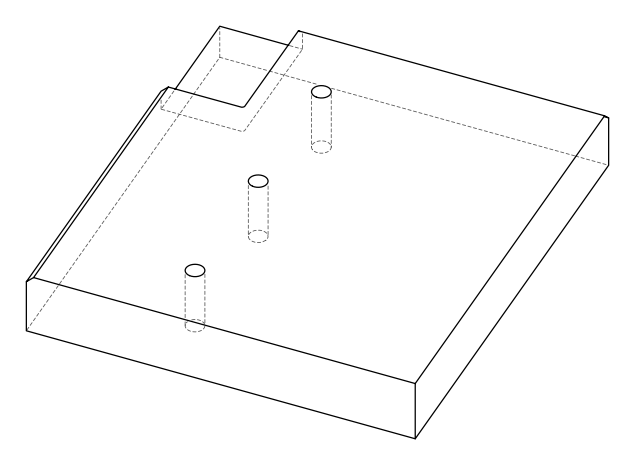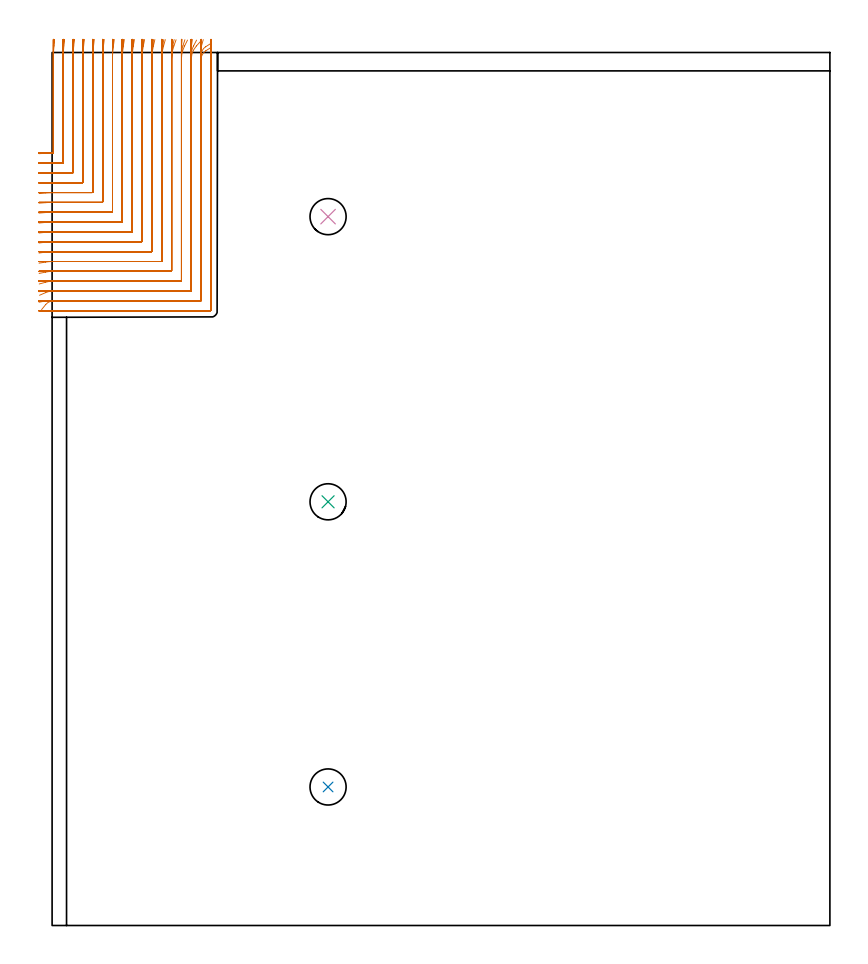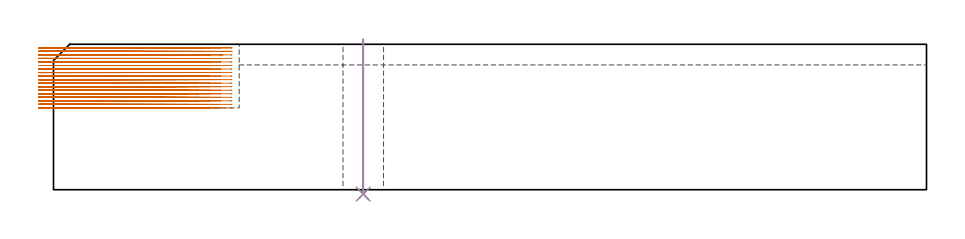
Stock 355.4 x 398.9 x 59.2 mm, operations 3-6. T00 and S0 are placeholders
(PLAN: 6 operations, 2 tool changes, 102.5 min)
(1 AREA_MILL | FG_CHAMFER_SURFACE | UGT0205_001 | 6.84 min | 6141 mm3)
(2 AREA_MILL_1 | FG_CHAMFER_SURFACE_1 | UGT0205_001 | 6.95 min | 10060 mm3)
(3 MILL_CORNER_NOTCH_RECTANGULAR | CORNER_NOTCH_RECTANGULAR | NXT0201_008 | Follow Part, ap 1.5, ae 75% | 87.97 min | 236589 mm3)
(4 INDEXABLE_INSERT_DRILL_THROUGH_HOLE_FROM_SOLID | STEP1HOLE | NXT0302_004 | 0.25 min | 12633 mm3)
(5 INDEXABLE_INSERT_DRILL_THROUGH_HOLE_FROM_SOLID_1 | STEP1HOLE_1 | NXT0302_004 | 0.25 min | 12634 mm3)
(6 INDEXABLE_INSERT_DRILL_THROUGH_HOLE_FROM_SOLID_2 | STEP1HOLE_2 | NXT0302_004 | 0.25 min | 12639 mm3)
(TOOL UGT0205_001 | Chamfer Mill 20 x 3 x 45 deg. | D20 FL50 Z2)
(TOOL NXT0201_008 | ENDMILL 6mm [2P460-0600-NA 1630] | D6 FL26 Z6)
(TOOL NXT0302_004 | Index. Insert Drill 16.5mm [880-D1650L20-05] | D16.5 PA176 FL83 Z2)
(OP 3 MILL_CORNER_NOTCH_RECTANGULAR)
G17 G21 G94 G90
T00 M6
G54
G17 G0 G90 X-5.996 Y352.662 S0 M3
G43 Z69.2 H1
Z57.761
G94 G1 X-3. Y352.811 F250.
G2 X0.306 Y352.9 R72. F500.
G3 X0.6 Y353.194 R0.3
G1 Y395.846
G2 X0.855 Y401.9 R72.
G1 X1.107 Y404.889 F250.
G0 Z69.2
X-5.996 Y348.146
Z57.761
G1 X-3. Y348.305
G2 X0.574 Y348.4 R67.5 F500.
G1 X4.805
G3 X5.1 Y348.695 R0.3
G1 Y395.846
G2 X5.372 Y401.9 R67.5
G1 X5.641 Y404.888 F250.
G0 Z69.2
X-5.995 Y343.628
Z57.761
G1 X-3. Y343.799
G2 X0.574 Y343.9 R63. F500.
G1 X9.305
G3 X9.6 Y344.195 R0.3
G1 Y395.846
G2 X9.892 Y401.9 R63.
G1 X10.18 Y404.886 F250.
G0 Z69.2
X-5.994 Y339.107
Z57.761
G1 X-3. Y339.291
G2 X0.574 Y339.4 R58.5 F500.
G1 X13.805
G3 X14.1 Y339.695 R0.3
G1 Y395.846
G2 X14.414 Y401.9 R58.5
G1 X14.725 Y404.884 F250.
G0 Z69.2
X-5.993 Y334.583
Z57.761
G1 X-3. Y334.782
G2 X0.574 Y334.9 R54. F500.
G1 X18.304
G3 X18.6 Y335.196 R0.3
G1 Y395.846
G2 X18.94 Y401.9 R54.
G1 X19.277 Y404.881 F250.
G0 Z69.2
X-5.992 Y330.054
Z57.761
G1 X-3. Y330.271
G2 X0.574 Y330.4 R49.5 F500.
G1 X22.804
G3 X23.1 Y330.696 R0.3
G1 Y395.846
G2 X23.472 Y401.9 R49.5
G1 X23.839 Y404.877 F250.
G0 Z69.2
X-5.991 Y325.52
Z57.761
G1 X-3. Y325.758
G2 X0.574 Y325.9 R45. F500.
G1 X27.304
G3 X27.6 Y326.196 R0.3
G1 Y395.846
G2 X28.009 Y401.9 R45.
G1 X28.413 Y404.873 F250.
G0 Z69.2
X-5.988 Y320.977
Z57.761
G1 X-3. Y321.242
G2 X0.574 Y321.4 R40.5 F500.
G1 X31.804
G3 X32.1 Y321.696 R0.3
G1 Y395.846
G2 X32.555 Y401.9 R40.5
G1 X33.004 Y404.866 F250.
G0 Z69.2
X-5.985 Y316.424
Z57.761
G1 X-3. Y316.722
G2 X0.574 Y316.9 R36. F500.
G1 X36.304
G3 X36.6 Y317.196 R0.3
G1 Y395.846
G2 X37.113 Y401.9 R36.
G1 X37.617 Y404.857 F250.
G0 Z69.2
X-5.981 Y311.856
Z57.761
G1 X-3. Y312.197
G2 X0.574 Y312.4 R31.5 F500.
G1 X40.804
G3 X41.1 Y312.696 R0.3
G1 Y395.846
G2 X41.687 Y401.9 R31.5
G1 X42.264 Y404.844 F250.
G0 Z69.2
X-5.974 Y307.265
Z57.761
G1 X-3. Y307.662
G2 X0.574 Y307.9 R27. F500.
G1 X45.303
G3 X45.6 Y308.197 R0.3
G1 Y395.846
G2 X46.288 Y401.9 R27.
G1 X46.96 Y404.824 F250.
G0 Z69.2
X-5.962 Y302.638
Z57.761
G1 X-3. Y303.114
G2 X0.574 Y303.4 R22.5 F500.
G1 X49.803
G3 X50.1 Y303.697 R0.3
G1 Y395.846
G2 X50.93 Y401.9 R22.5
G1 X51.737 Y404.789 F250.
G0 Z69.2
X-5.94 Y297.946
Z57.761
G1 X-3. Y298.542
G2 X0.574 Y298.9 R18. F500.
G1 X54.303
G3 X54.6 Y299.197 R0.3
G1 Y395.846
G2 X55.649 Y401.9 R18.
G1 X56.658 Y404.725 F250.
G0 Z69.2
X-5.893 Y293.124
Z57.761
G1 X-3. Y293.918
G2 X0.574 Y294.4 R13.5 F500.
G1 X58.803
G3 X59.1 Y294.697 R0.3
G1 Y395.846
G2 X60.534 Y401.9 R13.5
G1 X61.879 Y404.581 F250.
G0 Z69.2
X-5.753 Y287.969
Z57.761
G1 X-3. Y289.16
G2 X0.574 Y289.9 R9. F500.
G1 X63.303
G3 X63.6 Y290.197 R0.3
G1 Y395.846
G2 X65.941 Y401.9 R9.
G1 X67.959 Y404.12 F250.
G0 Z69.2
X-4.811 Y281.405
Z57.761
G1 X-2.921 Y283.735
G2 X0.574 Y285.4 R4.5 F500.
G1 X67.803
G3 X68.1 Y285.697 R0.3
G1 Y395.846
G2 X70.165 Y399.63 R4.5
G1 X72.688 Y401.253 F250.
G0 Z69.2
X-2.426 Y280.9
Z57.761
G1 X0.574
X72.3 F500.
G3 X72.6 Y281.2 R0.3
G1 Y395.846
Y398.846 F250.
G0 Z69.2
X-6. Y352.863
Z56.322
G1 X-3. Y352.896
G2 X-2.212 Y352.9 R72. F500.
G1 X0.305
G3 X0.6 Y353.195 R0.3
G1 Y397.733
G2 X0.721 Y401.9 R72.
G1 X0.894 Y404.895 F250.
G0 Z69.2
X-6. Y348.36
Z56.322
G1 X-3. Y348.395
G2 X-2.212 Y348.4 R67.5 F500.
G1 X4.805
G3 X5.1 Y348.695 R0.3
G1 Y397.733
G2 X5.229 Y401.9 R67.5
G1 X5.414 Y404.894 F250.
G0 Z69.2
X-6. Y343.858
Z56.322
G1 X-3. Y343.895
G2 X-2.212 Y343.9 R63. F500.
G1 X9.305
G3 X9.6 Y344.195 R0.3
G1 Y397.733
G2 X9.738 Y401.9 R63.
G1 X9.936 Y404.893 F250.
G0 Z69.2
X-6. Y339.354
Z56.322
G1 X-3. Y339.395
G2 X-2.212 Y339.4 R58.5 F500.
G1 X13.805
G3 X14.1 Y339.695 R0.3
G1 Y397.733
G2 X14.249 Y401.9 R58.5
G1 X14.462 Y404.892 F250.
G0 Z69.2
X-6. Y334.85
Z56.322
G1 X-3. Y334.894
G2 X-2.212 Y334.9 R54. F500.
G1 X18.304
G3 X18.6 Y335.196 R0.3
G1 Y397.733
G2 X18.761 Y401.9 R54.
G1 X18.992 Y404.891 F250.
G0 Z69.2
X-6. Y330.346
Z56.322
G1 X-3. Y330.394
G2 X-2.212 Y330.4 R49.5 F500.
G1 X22.804
G3 X23.1 Y330.696 R0.3
G1 Y397.733
G2 X23.276 Y401.9 R49.5
G1 X23.528 Y404.889 F250.
G0 Z69.2
X-6. Y325.841
Z56.322
G1 X-3. Y325.893
G2 X-2.212 Y325.9 R45. F500.
G1 X27.304
G3 X27.6 Y326.196 R0.3
G1 Y397.733
G2 X27.793 Y401.9 R45.
G1 X28.071 Y404.887 F250.
G0 Z69.2
X-5.999 Y321.334
Z56.322
G1 X-3. Y321.392
G2 X-2.212 Y321.4 R40.5 F500.
G1 X31.804
G3 X32.1 Y321.696 R0.3
G1 Y397.733
G2 X32.315 Y401.9 R40.5
G1 X32.624 Y404.884 F250.
G0 Z69.2
X-5.999 Y316.826
Z56.322
G1 X-3. Y316.891
G2 X-2.212 Y316.9 R36. F500.
G1 X36.304
G3 X36.6 Y317.196 R0.3
G1 Y397.733
G2 X36.842 Y401.9 R36.
G1 X37.189 Y404.88 F250.
G0 Z69.2
X-5.999 Y312.315
Z56.322
G1 X-3. Y312.39
G2 X-2.212 Y312.4 R31.5 F500.
G1 X40.804
G3 X41.1 Y312.696 R0.3
G1 Y397.733
G2 X41.377 Y401.9 R31.5
G1 X41.774 Y404.874 F250.
G0 Z69.2
X-5.999 Y307.801
Z56.322
G1 X-3. Y307.889
G2 X-2.212 Y307.9 R27. F500.
G1 X45.303
G3 X45.6 Y308.197 R0.3
G1 Y397.733
G2 X45.923 Y401.9 R27.
G1 X46.386 Y404.864 F250.
G0 Z69.2
X-5.998 Y303.281
Z56.322
G1 X-3. Y303.386
G2 X-2.212 Y303.4 R22.5 F500.
G1 X49.803
G3 X50.1 Y303.697 R0.3
G1 Y397.733
G2 X50.489 Y401.9 R22.5
G1 X51.045 Y404.848 F250.
G0 Z69.2
X-5.997 Y298.751
Z56.322
G1 X-3. Y298.883
G2 X-2.212 Y298.9 R18. F500.
G1 X54.303
G3 X54.6 Y299.197 R0.3
G1 Y397.733
G2 X55.089 Y401.9 R18.
G1 X55.783 Y404.819 F250.
G0 Z69.2
X-5.995 Y294.202
Z56.322
G1 X-3. Y294.377
G2 X-2.212 Y294.4 R13.5 F500.
G1 X58.803
G3 X59.1 Y294.697 R0.3
G1 Y397.733
G2 X59.759 Y401.9 R13.5
G1 X60.685 Y404.754 F250.
G0 Z69.2
X-5.988 Y289.603
Z56.322
G1 X-3. Y289.865
G2 X-2.212 Y289.9 R9. F500.
G1 X63.303
G3 X63.6 Y290.197 R0.3
G1 Y397.733
G2 X64.623 Y401.9 R9.
G1 X66.011 Y404.559 F250.
G0 Z69.2
X-5.954 Y284.805
Z56.322
G1 X-3. Y285.331
G2 X-2.212 Y285.4 R4.5 F500.
G1 X67.803
G3 X68.1 Y285.697 R0.3
G1 Y397.733
G2 X70.174 Y401.523 R4.5
G1 X72.7 Y403.141 F250.
G0 Z69.2
X-5.212 Y280.9
Z56.322
G1 X-2.212
X72.3 F500.
G3 X72.6 Y281.2 R0.3
G1 Y397.733
Y400.733 F250.
G0 Z69.2
X-6. Y352.898
Z54.883
G1 X-3. Y352.9
X-2.963 F500.
X0.305
G3 X0.6 Y353.195 R0.3
G1 Y400.693
G2 X0.61 Y401.9 R72.
G1 X0.66 Y404.9 F250.
G0 Z69.2
X-6. Y348.398
Z54.883
G1 X-3. Y348.4
X-2.963 F500.
X4.805
G3 X5.1 Y348.695 R0.3
G1 Y400.693
G2 X5.111 Y401.9 R67.5
G1 X5.164 Y404.9 F250.
G0 Z69.2
X-6. Y343.898
Z54.883
G1 X-3. Y343.9
X-2.963 F500.
X9.305
G3 X9.6 Y344.195 R0.3
G1 Y400.693
G2 X9.612 Y401.9 R63.
G1 X9.669 Y404.899 F250.
G0 Z69.2
X-6. Y339.398
Z54.883
G1 X-3. Y339.4
X-2.963 F500.
X13.805
G3 X14.1 Y339.695 R0.3
G1 Y400.693
G2 X14.112 Y401.9 R58.5
G1 X14.174 Y404.899 F250.
G0 Z69.2
X-6. Y334.898
Z54.883
G1 X-3. Y334.9
X-2.963 F500.
X18.304
G3 X18.6 Y335.196 R0.3
G1 Y400.693
G2 X18.613 Y401.9 R54.
G1 X18.681 Y404.899 F250.
G0 Z69.2
X-6. Y330.398
Z54.883
G1 X-3. Y330.4
X-2.963 F500.
X22.804
G3 X23.1 Y330.696 R0.3
G1 Y400.693
G2 X23.115 Y401.9 R49.5
G1 X23.188 Y404.899 F250.
G0 Z69.2
X-6. Y325.898
Z54.883
G1 X-3. Y325.9
X-2.963 F500.
X27.304
G3 X27.6 Y326.196 R0.3
G1 Y400.693
G2 X27.616 Y401.9 R45.
G1 X27.697 Y404.899 F250.
G0 Z69.2
X-6. Y321.397
Z54.883
G1 X-3. Y321.4
X-2.963 F500.
X31.804
G3 X32.1 Y321.696 R0.3
G1 Y400.693
G2 X32.118 Y401.9 R40.5
G1 X32.207 Y404.899 F250.
G0 Z69.2
X-6. Y316.897
Z54.883
G1 X-3. Y316.9
X-2.963 F500.
X36.304
G3 X36.6 Y317.196 R0.3
G1 Y400.693
G2 X36.62 Y401.9 R36.
G1 X36.721 Y404.898 F250.
G0 Z69.2
X-6. Y312.396
Z54.883
G1 X-3. Y312.4
X-2.963 F500.
X40.804
G3 X41.1 Y312.696 R0.3
G1 Y400.693
G2 X41.123 Y401.9 R31.5
G1 X41.238 Y404.898 F250.
G0 Z69.2
X-6. Y307.896
Z54.883
G1 X-3. Y307.9
X-2.963 F500.
X45.303
G3 X45.6 Y308.197 R0.3
G1 Y400.693
G2 X45.627 Y401.9 R27.
G1 X45.761 Y404.897 F250.
G0 Z69.2
X-6. Y303.395
Z54.883
G1 X-3. Y303.4
X-2.963 F500.
X49.803
G3 X50.1 Y303.697 R0.3
G1 Y400.693
G2 X50.132 Y401.9 R22.5
G1 X50.293 Y404.896 F250.
G0 Z69.2
X-6. Y298.894
Z54.883
G1 X-3. Y298.9
X-2.963 F500.
X54.303
G3 X54.6 Y299.197 R0.3
G1 Y400.693
G2 X54.64 Y401.9 R18.
G1 X54.842 Y404.893 F250.
G0 Z69.2
X-6. Y294.392
Z54.883
G1 X-3. Y294.4
X-2.963 F500.
X58.803
G3 X59.1 Y294.697 R0.3
G1 Y400.693
G2 X59.154 Y401.9 R13.5
G1 X59.422 Y404.888 F250.
G0 Z69.2
X-6. Y289.888
Z54.883
G1 X-3. Y289.9
X-2.963 F500.
X63.303
G3 X63.6 Y290.197 R0.3
G1 Y400.693
G2 X63.681 Y401.9 R9.
G1 X64.084 Y404.873 F250.
G0 Z69.2
X-6. Y285.375
Z54.883
G1 X-3. Y285.4
X-2.963 F500.
X67.803
G3 X68.1 Y285.697 R0.3
G1 Y400.693
G2 X68.265 Y401.9 R4.5
G1 X69.069 Y404.79 F250.
G0 Z69.2
X-5.963 Y280.9
Z54.883
G1 X-2.963
X72.3 F500.
G3 X72.6 Y281.2 R0.3
G1 Y400.693
Y403.693 F250.
G0 Z69.2
X-6. Y352.9
Z53.444
G1 X-3.
X0.305 F500.
G3 X0.6 Y353.195 R0.3
G1 Y401.759
Y401.9
X0.606 Y404.9 F250.
G0 Z69.2
X-6. Y348.4
Z53.444
G1 X-3.
X4.805 F500.
G3 X5.1 Y348.695 R0.3
G1 Y401.759
Y401.9
X5.106 Y404.9 F250.
G0 Z69.2
X-6. Y343.9
Z53.444
G1 X-3.
X9.305 F500.
G3 X9.6 Y344.195 R0.3
G1 Y401.759
Y401.9
X9.607 Y404.9 F250.
G0 Z69.2
X-6. Y339.4
Z53.444
G1 X-3.
X13.805 F500.
G3 X14.1 Y339.695 R0.3
G1 Y401.759
Y401.9
X14.107 Y404.9 F250.
G0 Z69.2
X-6. Y334.9
Z53.444
G1 X-3.
X18.304 F500.
G3 X18.6 Y335.196 R0.3
G1 Y401.759
Y401.9
X18.608 Y404.9 F250.
G0 Z69.2
X-6. Y330.4
Z53.444
G1 X-3.
X22.804 F500.
G3 X23.1 Y330.696 R0.3
G1 Y401.759
Y401.9
X23.109 Y404.9 F250.
G0 Z69.2
X-6. Y325.9
Z53.444
G1 X-3.
X27.304 F500.
G3 X27.6 Y326.196 R0.3
G1 Y401.759
Y401.9
X27.61 Y404.9 F250.
G0 Z69.2
X-6. Y321.4
Z53.444
G1 X-3.
X31.804 F500.
G3 X32.1 Y321.696 R0.3
G1 Y401.759
Y401.9
X32.111 Y404.9 F250.
G0 Z69.2
X-6. Y316.9
Z53.444
G1 X-3.
X36.304 F500.
G3 X36.6 Y317.196 R0.3
G1 Y401.759
Y401.9
X36.612 Y404.9 F250.
G0 Z69.2
X-6. Y312.4
Z53.444
G1 X-3.
X40.804 F500.
G3 X41.1 Y312.696 R0.3
G1 Y401.759
Y401.9
X41.114 Y404.9 F250.
G0 Z69.2
X-6. Y307.9
Z53.444
G1 X-3.
X45.303 F500.
G3 X45.6 Y308.197 R0.3
G1 Y401.759
Y401.9
X45.616 Y404.9 F250.
G0 Z69.2
X-6. Y303.4
Z53.444
G1 X-3.
X49.803 F500.
G3 X50.1 Y303.697 R0.3
G1 Y401.759
Y401.9
X50.119 Y404.9 F250.
G0 Z69.2
X-6. Y298.9
Z53.444
G1 X-3.
X54.303 F500.
G3 X54.6 Y299.197 R0.3
G1 Y401.759
X54.601 Y401.9
X54.624 Y404.9 F250.
G0 Z69.2
X-6. Y294.4
Z53.444
G1 X-3.
X58.803 F500.
G3 X59.1 Y294.697 R0.3
G1 Y401.759
X59.101 Y401.9
X59.132 Y404.9 F250.
G0 Z69.2
X-6. Y289.9
Z53.444
G1 X-3.
X63.303 F500.
G3 X63.6 Y290.197 R0.3
G1 Y401.759
X63.601 Y401.9
X63.648 Y404.9 F250.
G0 Z69.2
X-6. Y285.4
Z53.444
G1 X-3.
X67.803 F500.
G3 X68.1 Y285.697 R0.3
G1 Y401.759
X68.102 Y401.9
X68.196 Y404.899 F250.
G0 Z69.2
X-6. Y280.9
Z53.444
G1 X-3.
X72.3 F500.
G3 X72.6 Y281.2 R0.3
G1 Y401.759
Y404.759 F250.
G0 Z69.2
X-6. Y352.9
Z52.005
G1 X-3.
X0.305 F500.
G3 X0.6 Y353.195 R0.3
G1 Y401.9
Y404.9 F250.
G0 Z69.2
X-6. Y348.4
Z52.005
G1 X-3.
X4.805 F500.
G3 X5.1 Y348.695 R0.3
G1 Y401.9
Y404.9 F250.
G0 Z69.2
X-6. Y343.9
Z52.005
G1 X-3.
X9.305 F500.
G3 X9.6 Y344.195 R0.3
G1 Y401.9
Y404.9 F250.
G0 Z69.2
X-6. Y339.4
Z52.005
G1 X-3.
X13.805 F500.
G3 X14.1 Y339.695 R0.3
G1 Y401.9
Y404.9 F250.
G0 Z69.2
X-6. Y334.9
Z52.005
G1 X-3.
X18.304 F500.
G3 X18.6 Y335.196 R0.3
G1 Y401.9
Y404.9 F250.
G0 Z69.2
X-6. Y330.4
Z52.005
G1 X-3.
X22.804 F500.
G3 X23.1 Y330.696 R0.3
G1 Y401.9
Y404.9 F250.
G0 Z69.2
X-6. Y325.9
Z52.005
G1 X-3.
X27.304 F500.
G3 X27.6 Y326.196 R0.3
G1 Y401.9
Y404.9 F250.
G0 Z69.2
X-6. Y321.4
Z52.005
G1 X-3.
X31.804 F500.
G3 X32.1 Y321.696 R0.3
G1 Y401.9
Y404.9 F250.
G0 Z69.2
X-6. Y316.9
Z52.005
G1 X-3.
X36.304 F500.
G3 X36.6 Y317.196 R0.3
G1 Y401.9
Y404.9 F250.
G0 Z69.2
X-6. Y312.4
Z52.005
G1 X-3.
X40.804 F500.
G3 X41.1 Y312.696 R0.3
G1 Y401.9
Y404.9 F250.
G0 Z69.2
X-6. Y307.9
Z52.005
G1 X-3.
X45.303 F500.
G3 X45.6 Y308.197 R0.3
G1 Y401.9
Y404.9 F250.
G0 Z69.2
X-6. Y303.4
Z52.005
G1 X-3.
X49.803 F500.
G3 X50.1 Y303.697 R0.3
G1 Y401.9
Y404.9 F250.
G0 Z69.2
X-6. Y298.9
Z52.005
G1 X-3.
X54.303 F500.
G3 X54.6 Y299.197 R0.3
G1 Y401.9
Y404.9 F250.
G0 Z69.2
X-6. Y294.4
Z52.005
G1 X-3.
X58.803 F500.
G3 X59.1 Y294.697 R0.3
G1 Y401.9
Y404.9 F250.
G0 Z69.2
X-6. Y289.9
Z52.005
G1 X-3.
X63.303 F500.
G3 X63.6 Y290.197 R0.3
G1 Y401.9
Y404.9 F250.
G0 Z69.2
X-6. Y285.4
Z52.005
G1 X-3.
X67.803 F500.
G3 X68.1 Y285.697 R0.3
G1 Y401.9
Y404.9 F250.
G0 Z69.2
X-6. Y280.9
Z52.005
G1 X-3.
X72.3 F500.
G3 X72.6 Y281.2 R0.3
G1 Y401.9
Y404.9 F250.
G0 Z69.2
X-6. Y352.9
Z50.567
G1 X-3.
X0.305 F500.
G3 X0.6 Y353.195 R0.3
G1 Y401.9
Y404.9 F250.
G0 Z69.2
X-6. Y348.4
Z50.567
G1 X-3.
X4.805 F500.
G3 X5.1 Y348.695 R0.3
G1 Y401.9
Y404.9 F250.
G0 Z69.2
X-6. Y343.9
Z50.567
G1 X-3.
X9.305 F500.
G3 X9.6 Y344.195 R0.3
G1 Y401.9
Y404.9 F250.
G0 Z69.2
X-6. Y339.4
Z50.567
G1 X-3.
X13.805 F500.
G3 X14.1 Y339.695 R0.3
G1 Y401.9
Y404.9 F250.
G0 Z69.2
X-6. Y334.9
Z50.567
G1 X-3.
X18.304 F500.
G3 X18.6 Y335.196 R0.3
G1 Y401.9
Y404.9 F250.
G0 Z69.2
X-6. Y330.4
Z50.567
G1 X-3.
X22.804 F500.
G3 X23.1 Y330.696 R0.3
G1 Y401.9
Y404.9 F250.
G0 Z69.2
X-6. Y325.9
Z50.567
G1 X-3.
X27.304 F500.
G3 X27.6 Y326.196 R0.3
G1 Y401.9
Y404.9 F250.
G0 Z69.2
X-6. Y321.4
Z50.567
G1 X-3.
X31.804 F500.
G3 X32.1 Y321.696 R0.3
G1 Y401.9
Y404.9 F250.
G0 Z69.2
X-6. Y316.9
Z50.567
G1 X-3.
X36.304 F500.
G3 X36.6 Y317.196 R0.3
G1 Y401.9
Y404.9 F250.
G0 Z69.2
X-6. Y312.4
Z50.567
G1 X-3.
X40.804 F500.
G3 X41.1 Y312.696 R0.3
G1 Y401.9
Y404.9 F250.
G0 Z69.2
X-6. Y307.9
Z50.567
G1 X-3.
X45.303 F500.
G3 X45.6 Y308.197 R0.3
G1 Y401.9
Y404.9 F250.
G0 Z69.2
X-6. Y303.4
Z50.567
G1 X-3.
X49.803 F500.
G3 X50.1 Y303.697 R0.3
G1 Y401.9
Y404.9 F250.
G0 Z69.2
X-6. Y298.9
Z50.567
G1 X-3.
X54.303 F500.
G3 X54.6 Y299.197 R0.3
G1 Y401.9
Y404.9 F250.
G0 Z69.2
X-6. Y294.4
Z50.567
G1 X-3.
X58.803 F500.
G3 X59.1 Y294.697 R0.3
G1 Y401.9
Y404.9 F250.
G0 Z69.2
X-6. Y289.9
Z50.567
G1 X-3.
X63.303 F500.
G3 X63.6 Y290.197 R0.3
G1 Y401.9
Y404.9 F250.
G0 Z69.2
X-6. Y285.4
Z50.567
G1 X-3.
X67.803 F500.
G3 X68.1 Y285.697 R0.3
G1 Y401.9
Y404.9 F250.
G0 Z69.2
X-6. Y280.9
Z50.567
G1 X-3.
X72.3 F500.
G3 X72.6 Y281.2 R0.3
G1 Y401.9
Y404.9 F250.
G0 Z69.2
X-6. Y352.9
Z49.128
G1 X-3.
X0.305 F500.
G3 X0.6 Y353.195 R0.3
G1 Y401.9
Y404.9 F250.
G0 Z69.2
X-6. Y348.4
Z49.128
G1 X-3.
X4.805 F500.
G3 X5.1 Y348.695 R0.3
G1 Y401.9
Y404.9 F250.
G0 Z69.2
X-6. Y343.9
Z49.128
G1 X-3.
X9.305 F500.
G3 X9.6 Y344.195 R0.3
G1 Y401.9
Y404.9 F250.
G0 Z69.2
X-6. Y339.4
Z49.128
G1 X-3.
X13.805 F500.
G3 X14.1 Y339.695 R0.3
G1 Y401.9
Y404.9 F250.
G0 Z69.2
X-6. Y334.9
Z49.128
G1 X-3.
X18.304 F500.
G3 X18.6 Y335.196 R0.3
G1 Y401.9
Y404.9 F250.
G0 Z69.2
X-6. Y330.4
Z49.128
G1 X-3.
X22.804 F500.
G3 X23.1 Y330.696 R0.3
G1 Y401.9
Y404.9 F250.
G0 Z69.2
X-6. Y325.9
Z49.128
G1 X-3.
X27.304 F500.
G3 X27.6 Y326.196 R0.3
G1 Y401.9
Y404.9 F250.
G0 Z69.2
X-6. Y321.4
Z49.128
G1 X-3.
X31.804 F500.
G3 X32.1 Y321.696 R0.3
G1 Y401.9
Y404.9 F250.
G0 Z69.2
X-6. Y316.9
Z49.128
G1 X-3.
X36.304 F500.
G3 X36.6 Y317.196 R0.3
G1 Y401.9
Y404.9 F250.
G0 Z69.2
X-6. Y312.4
Z49.128
G1 X-3.
X40.804 F500.
G3 X41.1 Y312.696 R0.3
G1 Y401.9
Y404.9 F250.
G0 Z69.2
X-6. Y307.9
Z49.128
G1 X-3.
X45.303 F500.
G3 X45.6 Y308.197 R0.3
G1 Y401.9
Y404.9 F250.
G0 Z69.2
X-6. Y303.4
Z49.128
G1 X-3.
X49.803 F500.
G3 X50.1 Y303.697 R0.3
G1 Y401.9
Y404.9 F250.
G0 Z69.2
X-6. Y298.9
Z49.128
G1 X-3.
X54.303 F500.
G3 X54.6 Y299.197 R0.3
G1 Y401.9
Y404.9 F250.
G0 Z69.2
X-6. Y294.4
Z49.128
G1 X-3.
X58.803 F500.
G3 X59.1 Y294.697 R0.3
G1 Y401.9
Y404.9 F250.
G0 Z69.2
X-6. Y289.9
Z49.128
G1 X-3.
X63.303 F500.
G3 X63.6 Y290.197 R0.3
G1 Y401.9
Y404.9 F250.
G0 Z69.2
X-6. Y285.4
Z49.128
G1 X-3.
X67.803 F500.
G3 X68.1 Y285.697 R0.3
G1 Y401.9
Y404.9 F250.
G0 Z69.2
X-6. Y280.9
Z49.128
G1 X-3.
X72.3 F500.
G3 X72.6 Y281.2 R0.3
G1 Y401.9
Y404.9 F250.
G0 Z69.2
X-6. Y352.9
Z47.689
G1 X-3.
X0.305 F500.
G3 X0.6 Y353.195 R0.3
G1 Y401.9
Y404.9 F250.
G0 Z69.2
X-6. Y348.4
Z47.689
G1 X-3.
X4.805 F500.
G3 X5.1 Y348.695 R0.3
G1 Y401.9
Y404.9 F250.
G0 Z69.2
X-6. Y343.9
Z47.689
G1 X-3.
X9.305 F500.
G3 X9.6 Y344.195 R0.3
G1 Y401.9
Y404.9 F250.
G0 Z69.2
X-6. Y339.4
Z47.689
G1 X-3.
X13.805 F500.
G3 X14.1 Y339.695 R0.3
G1 Y401.9
Y404.9 F250.
G0 Z69.2
X-6. Y334.9
Z47.689
G1 X-3.
X18.304 F500.
G3 X18.6 Y335.196 R0.3
G1 Y401.9
Y404.9 F250.
G0 Z69.2
X-6. Y330.4
Z47.689
G1 X-3.
X22.804 F500.
G3 X23.1 Y330.696 R0.3
G1 Y401.9
Y404.9 F250.
G0 Z69.2
X-6. Y325.9
Z47.689
G1 X-3.
X27.304 F500.
G3 X27.6 Y326.196 R0.3
G1 Y401.9
Y404.9 F250.
G0 Z69.2
X-6. Y321.4
Z47.689
G1 X-3.
X31.804 F500.
G3 X32.1 Y321.696 R0.3
G1 Y401.9
Y404.9 F250.
G0 Z69.2
X-6. Y316.9
Z47.689
G1 X-3.
X36.304 F500.
G3 X36.6 Y317.196 R0.3
G1 Y401.9
Y404.9 F250.
G0 Z69.2
X-6. Y312.4
Z47.689
G1 X-3.
X40.804 F500.
G3 X41.1 Y312.696 R0.3
G1 Y401.9
Y404.9 F250.
G0 Z69.2
X-6. Y307.9
Z47.689
G1 X-3.
X45.303 F500.
G3 X45.6 Y308.197 R0.3
G1 Y401.9
Y404.9 F250.
G0 Z69.2
X-6. Y303.4
Z47.689
G1 X-3.
X49.803 F500.
G3 X50.1 Y303.697 R0.3
G1 Y401.9
Y404.9 F250.
G0 Z69.2
X-6. Y298.9
Z47.689
G1 X-3.
X54.303 F500.
G3 X54.6 Y299.197 R0.3
G1 Y401.9
Y404.9 F250.
G0 Z69.2
X-6. Y294.4
Z47.689
G1 X-3.
X58.803 F500.
G3 X59.1 Y294.697 R0.3
G1 Y401.9
Y404.9 F250.
G0 Z69.2
X-6. Y289.9
Z47.689
G1 X-3.
X63.303 F500.
G3 X63.6 Y290.197 R0.3
G1 Y401.9
Y404.9 F250.
G0 Z69.2
X-6. Y285.4
Z47.689
G1 X-3.
X67.803 F500.
G3 X68.1 Y285.697 R0.3
G1 Y401.9
Y404.9 F250.
G0 Z69.2
X-6. Y280.9
Z47.689
G1 X-3.
X72.3 F500.
G3 X72.6 Y281.2 R0.3
G1 Y401.9
Y404.9 F250.
G0 Z69.2
X-6. Y352.9
Z46.25
G1 X-3.
X0.305 F500.
G3 X0.6 Y353.195 R0.3
G1 Y401.9
Y404.9 F250.
G0 Z69.2
X-6. Y348.4
Z46.25
G1 X-3.
X4.805 F500.
G3 X5.1 Y348.695 R0.3
G1 Y401.9
Y404.9 F250.
G0 Z69.2
X-6. Y343.9
Z46.25
G1 X-3.
X9.305 F500.
G3 X9.6 Y344.195 R0.3
G1 Y401.9
Y404.9 F250.
G0 Z69.2
X-6. Y339.4
Z46.25
G1 X-3.
X13.805 F500.
G3 X14.1 Y339.695 R0.3
G1 Y401.9
Y404.9 F250.
G0 Z69.2
X-6. Y334.9
Z46.25
G1 X-3.
X18.304 F500.
G3 X18.6 Y335.196 R0.3
G1 Y401.9
Y404.9 F250.
G0 Z69.2
X-6. Y330.4
Z46.25
G1 X-3.
X22.804 F500.
G3 X23.1 Y330.696 R0.3
G1 Y401.9
Y404.9 F250.
G0 Z69.2
X-6. Y325.9
Z46.25
G1 X-3.
X27.304 F500.
G3 X27.6 Y326.196 R0.3
G1 Y401.9
Y404.9 F250.
G0 Z69.2
X-6. Y321.4
Z46.25
G1 X-3.
X31.804 F500.
G3 X32.1 Y321.696 R0.3
G1 Y401.9
Y404.9 F250.
G0 Z69.2
X-6. Y316.9
Z46.25
G1 X-3.
X36.304 F500.
G3 X36.6 Y317.196 R0.3
G1 Y401.9
Y404.9 F250.
G0 Z69.2
X-6. Y312.4
Z46.25
G1 X-3.
X40.804 F500.
G3 X41.1 Y312.696 R0.3
G1 Y401.9
Y404.9 F250.
G0 Z69.2
X-6. Y307.9
Z46.25
G1 X-3.
X45.303 F500.
G3 X45.6 Y308.197 R0.3
G1 Y401.9
Y404.9 F250.
G0 Z69.2
X-6. Y303.4
Z46.25
G1 X-3.
X49.803 F500.
G3 X50.1 Y303.697 R0.3
G1 Y401.9
Y404.9 F250.
G0 Z69.2
X-6. Y298.9
Z46.25
G1 X-3.
X54.303 F500.
G3 X54.6 Y299.197 R0.3
G1 Y401.9
Y404.9 F250.
G0 Z69.2
X-6. Y294.4
Z46.25
G1 X-3.
X58.803 F500.
G3 X59.1 Y294.697 R0.3
G1 Y401.9
Y404.9 F250.
G0 Z69.2
X-6. Y289.9
Z46.25
G1 X-3.
X63.303 F500.
G3 X63.6 Y290.197 R0.3
G1 Y401.9
Y404.9 F250.
G0 Z69.2
X-6. Y285.4
Z46.25
G1 X-3.
X67.803 F500.
G3 X68.1 Y285.697 R0.3
G1 Y401.9
Y404.9 F250.
G0 Z69.2
X-6. Y280.9
Z46.25
G1 X-3.
X72.3 F500.
G3 X72.6 Y281.2 R0.3
G1 Y401.9
Y404.9 F250.
G0 Z69.2
X-6. Y352.9
Z44.811
G1 X-3.
X0.305 F500.
G3 X0.6 Y353.195 R0.3
G1 Y401.9
Y404.9 F250.
G0 Z69.2
X-6. Y348.4
Z44.811
G1 X-3.
X4.805 F500.
G3 X5.1 Y348.695 R0.3
G1 Y401.9
Y404.9 F250.
G0 Z69.2
X-6. Y343.9
Z44.811
G1 X-3.
X9.305 F500.
G3 X9.6 Y344.195 R0.3
G1 Y401.9
Y404.9 F250.
G0 Z69.2
X-6. Y339.4
Z44.811
G1 X-3.
X13.805 F500.
G3 X14.1 Y339.695 R0.3
G1 Y401.9
Y404.9 F250.
G0 Z69.2
X-6. Y334.9
Z44.811
G1 X-3.
X18.304 F500.
G3 X18.6 Y335.196 R0.3
G1 Y401.9
Y404.9 F250.
G0 Z69.2
X-6. Y330.4
Z44.811
G1 X-3.
X22.804 F500.
G3 X23.1 Y330.696 R0.3
G1 Y401.9
Y404.9 F250.
G0 Z69.2
X-6. Y325.9
Z44.811
G1 X-3.
X27.304 F500.
G3 X27.6 Y326.196 R0.3
G1 Y401.9
Y404.9 F250.
G0 Z69.2
X-6. Y321.4
Z44.811
G1 X-3.
X31.804 F500.
G3 X32.1 Y321.696 R0.3
G1 Y401.9
Y404.9 F250.
G0 Z69.2
X-6. Y316.9
Z44.811
G1 X-3.
X36.304 F500.
G3 X36.6 Y317.196 R0.3
G1 Y401.9
Y404.9 F250.
G0 Z69.2
X-6. Y312.4
Z44.811
G1 X-3.
X40.804 F500.
G3 X41.1 Y312.696 R0.3
G1 Y401.9
Y404.9 F250.
G0 Z69.2
X-6. Y307.9
Z44.811
G1 X-3.
X45.303 F500.
G3 X45.6 Y308.197 R0.3
G1 Y401.9
Y404.9 F250.
G0 Z69.2
X-6. Y303.4
Z44.811
G1 X-3.
X49.803 F500.
G3 X50.1 Y303.697 R0.3
G1 Y401.9
Y404.9 F250.
G0 Z69.2
X-6. Y298.9
Z44.811
G1 X-3.
X54.303 F500.
G3 X54.6 Y299.197 R0.3
G1 Y401.9
Y404.9 F250.
G0 Z69.2
X-6. Y294.4
Z44.811
G1 X-3.
X58.803 F500.
G3 X59.1 Y294.697 R0.3
G1 Y401.9
Y404.9 F250.
G0 Z69.2
X-6. Y289.9
Z44.811
G1 X-3.
X63.303 F500.
G3 X63.6 Y290.197 R0.3
G1 Y401.9
Y404.9 F250.
G0 Z69.2
X-6. Y285.4
Z44.811
G1 X-3.
X67.803 F500.
G3 X68.1 Y285.697 R0.3
G1 Y401.9
Y404.9 F250.
G0 Z69.2
X-6. Y280.9
Z44.811
G1 X-3.
X72.3 F500.
G3 X72.6 Y281.2 R0.3
G1 Y401.9
Y404.9 F250.
G0 Z69.2
X-6. Y352.9
Z43.372
G1 X-3.
X0.305 F500.
G3 X0.6 Y353.195 R0.3
G1 Y401.9
Y404.9 F250.
G0 Z69.2
X-6. Y348.4
Z43.372
G1 X-3.
X4.805 F500.
G3 X5.1 Y348.695 R0.3
G1 Y401.9
Y404.9 F250.
G0 Z69.2
X-6. Y343.9
Z43.372
G1 X-3.
X9.305 F500.
G3 X9.6 Y344.195 R0.3
G1 Y401.9
Y404.9 F250.
G0 Z69.2
X-6. Y339.4
Z43.372
G1 X-3.
X13.805 F500.
G3 X14.1 Y339.695 R0.3
G1 Y401.9
Y404.9 F250.
G0 Z69.2
X-6. Y334.9
Z43.372
G1 X-3.
X18.304 F500.
G3 X18.6 Y335.196 R0.3
G1 Y401.9
Y404.9 F250.
G0 Z69.2
X-6. Y330.4
Z43.372
G1 X-3.
X22.804 F500.
G3 X23.1 Y330.696 R0.3
G1 Y401.9
Y404.9 F250.
G0 Z69.2
X-6. Y325.9
Z43.372
G1 X-3.
X27.304 F500.
G3 X27.6 Y326.196 R0.3
G1 Y401.9
Y404.9 F250.
G0 Z69.2
X-6. Y321.4
Z43.372
G1 X-3.
X31.804 F500.
G3 X32.1 Y321.696 R0.3
G1 Y401.9
Y404.9 F250.
G0 Z69.2
X-6. Y316.9
Z43.372
G1 X-3.
X36.304 F500.
G3 X36.6 Y317.196 R0.3
G1 Y401.9
Y404.9 F250.
G0 Z69.2
X-6. Y312.4
Z43.372
G1 X-3.
X40.804 F500.
G3 X41.1 Y312.696 R0.3
G1 Y401.9
Y404.9 F250.
G0 Z69.2
X-6. Y307.9
Z43.372
G1 X-3.
X45.303 F500.
G3 X45.6 Y308.197 R0.3
G1 Y401.9
Y404.9 F250.
G0 Z69.2
X-6. Y303.4
Z43.372
G1 X-3.
X49.803 F500.
G3 X50.1 Y303.697 R0.3
G1 Y401.9
Y404.9 F250.
G0 Z69.2
X-6. Y298.9
Z43.372
G1 X-3.
X54.303 F500.
G3 X54.6 Y299.197 R0.3
G1 Y401.9
Y404.9 F250.
G0 Z69.2
X-6. Y294.4
Z43.372
G1 X-3.
X58.803 F500.
G3 X59.1 Y294.697 R0.3
G1 Y401.9
Y404.9 F250.
G0 Z69.2
X-6. Y289.9
Z43.372
G1 X-3.
X63.303 F500.
G3 X63.6 Y290.197 R0.3
G1 Y401.9
Y404.9 F250.
G0 Z69.2
X-6. Y285.4
Z43.372
G1 X-3.
X67.803 F500.
G3 X68.1 Y285.697 R0.3
G1 Y401.9
Y404.9 F250.
G0 Z69.2
X-6. Y280.9
Z43.372
G1 X-3.
X72.3 F500.
G3 X72.6 Y281.2 R0.3
G1 Y401.9
Y404.9 F250.
G0 Z69.2
X-6. Y352.9
Z41.933
G1 X-3.
X0.305 F500.
G3 X0.6 Y353.195 R0.3
G1 Y401.9
Y404.9 F250.
G0 Z69.2
X-6. Y348.4
Z41.933
G1 X-3.
X4.805 F500.
G3 X5.1 Y348.695 R0.3
G1 Y401.9
Y404.9 F250.
G0 Z69.2
X-6. Y343.9
Z41.933
G1 X-3.
X9.305 F500.
G3 X9.6 Y344.195 R0.3
G1 Y401.9
Y404.9 F250.
G0 Z69.2
X-6. Y339.4
Z41.933
G1 X-3.
X13.805 F500.
G3 X14.1 Y339.695 R0.3
G1 Y401.9
Y404.9 F250.
G0 Z69.2
X-6. Y334.9
Z41.933
G1 X-3.
X18.304 F500.
G3 X18.6 Y335.196 R0.3
G1 Y401.9
Y404.9 F250.
G0 Z69.2
X-6. Y330.4
Z41.933
G1 X-3.
X22.804 F500.
G3 X23.1 Y330.696 R0.3
G1 Y401.9
Y404.9 F250.
G0 Z69.2
X-6. Y325.9
Z41.933
G1 X-3.
X27.304 F500.
G3 X27.6 Y326.196 R0.3
G1 Y401.9
Y404.9 F250.
G0 Z69.2
X-6. Y321.4
Z41.933
G1 X-3.
X31.804 F500.
G3 X32.1 Y321.696 R0.3
G1 Y401.9
Y404.9 F250.
G0 Z69.2
X-6. Y316.9
Z41.933
G1 X-3.
X36.304 F500.
G3 X36.6 Y317.196 R0.3
G1 Y401.9
Y404.9 F250.
G0 Z69.2
X-6. Y312.4
Z41.933
G1 X-3.
X40.804 F500.
G3 X41.1 Y312.696 R0.3
G1 Y401.9
Y404.9 F250.
G0 Z69.2
X-6. Y307.9
Z41.933
G1 X-3.
X45.303 F500.
G3 X45.6 Y308.197 R0.3
G1 Y401.9
Y404.9 F250.
G0 Z69.2
X-6. Y303.4
Z41.933
G1 X-3.
X49.803 F500.
G3 X50.1 Y303.697 R0.3
G1 Y401.9
Y404.9 F250.
G0 Z69.2
X-6. Y298.9
Z41.933
G1 X-3.
X54.303 F500.
G3 X54.6 Y299.197 R0.3
G1 Y401.9
Y404.9 F250.
G0 Z69.2
X-6. Y294.4
Z41.933
G1 X-3.
X58.803 F500.
G3 X59.1 Y294.697 R0.3
G1 Y401.9
Y404.9 F250.
G0 Z69.2
X-6. Y289.9
Z41.933
G1 X-3.
X63.303 F500.
G3 X63.6 Y290.197 R0.3
G1 Y401.9
Y404.9 F250.
G0 Z69.2
X-6. Y285.4
Z41.933
G1 X-3.
X67.803 F500.
G3 X68.1 Y285.697 R0.3
G1 Y401.9
Y404.9 F250.
G0 Z69.2
X-6. Y280.9
Z41.933
G1 X-3.
X72.3 F500.
G3 X72.6 Y281.2 R0.3
G1 Y401.9
Y404.9 F250.
G0 Z69.2
X-6. Y352.9
Z40.494
G1 X-3.
X0.305 F500.
G3 X0.6 Y353.195 R0.3
G1 Y401.9
Y404.9 F250.
G0 Z69.2
X-6. Y348.4
Z40.494
G1 X-3.
X4.805 F500.
G3 X5.1 Y348.695 R0.3
G1 Y401.9
Y404.9 F250.
G0 Z69.2
X-6. Y343.9
Z40.494
G1 X-3.
X9.305 F500.
G3 X9.6 Y344.195 R0.3
G1 Y401.9
Y404.9 F250.
G0 Z69.2
X-6. Y339.4
Z40.494
G1 X-3.
X13.805 F500.
G3 X14.1 Y339.695 R0.3
G1 Y401.9
Y404.9 F250.
G0 Z69.2
X-6. Y334.9
Z40.494
G1 X-3.
X18.304 F500.
G3 X18.6 Y335.196 R0.3
G1 Y401.9
Y404.9 F250.
G0 Z69.2
X-6. Y330.4
Z40.494
G1 X-3.
X22.804 F500.
G3 X23.1 Y330.696 R0.3
G1 Y401.9
Y404.9 F250.
G0 Z69.2
X-6. Y325.9
Z40.494
G1 X-3.
X27.304 F500.
G3 X27.6 Y326.196 R0.3
G1 Y401.9
Y404.9 F250.
G0 Z69.2
X-6. Y321.4
Z40.494
G1 X-3.
X31.804 F500.
G3 X32.1 Y321.696 R0.3
G1 Y401.9
Y404.9 F250.
G0 Z69.2
X-6. Y316.9
Z40.494
G1 X-3.
X36.304 F500.
G3 X36.6 Y317.196 R0.3
G1 Y401.9
Y404.9 F250.
G0 Z69.2
X-6. Y312.4
Z40.494
G1 X-3.
X40.804 F500.
G3 X41.1 Y312.696 R0.3
G1 Y401.9
Y404.9 F250.
G0 Z69.2
X-6. Y307.9
Z40.494
G1 X-3.
X45.303 F500.
G3 X45.6 Y308.197 R0.3
G1 Y401.9
Y404.9 F250.
G0 Z69.2
X-6. Y303.4
Z40.494
G1 X-3.
X49.803 F500.
G3 X50.1 Y303.697 R0.3
G1 Y401.9
Y404.9 F250.
G0 Z69.2
X-6. Y298.9
Z40.494
G1 X-3.
X54.303 F500.
G3 X54.6 Y299.197 R0.3
G1 Y401.9
Y404.9 F250.
G0 Z69.2
X-6. Y294.4
Z40.494
G1 X-3.
X58.803 F500.
G3 X59.1 Y294.697 R0.3
G1 Y401.9
Y404.9 F250.
G0 Z69.2
X-6. Y289.9
Z40.494
G1 X-3.
X63.303 F500.
G3 X63.6 Y290.197 R0.3
G1 Y401.9
Y404.9 F250.
G0 Z69.2
X-6. Y285.4
Z40.494
G1 X-3.
X67.803 F500.
G3 X68.1 Y285.697 R0.3
G1 Y401.9
Y404.9 F250.
G0 Z69.2
X-6. Y280.9
Z40.494
G1 X-3.
X72.3 F500.
G3 X72.6 Y281.2 R0.3
G1 Y401.9
Y404.9 F250.
G0 Z69.2
X-6. Y352.9
Z39.056
G1 X-3.
X0.305 F500.
G3 X0.6 Y353.195 R0.3
G1 Y401.9
Y404.9 F250.
G0 Z69.2
X-6. Y348.4
Z39.056
G1 X-3.
X4.805 F500.
G3 X5.1 Y348.695 R0.3
G1 Y401.9
Y404.9 F250.
G0 Z69.2
X-6. Y343.9
Z39.056
G1 X-3.
X9.305 F500.
G3 X9.6 Y344.195 R0.3
G1 Y401.9
Y404.9 F250.
G0 Z69.2
X-6. Y339.4
Z39.056
G1 X-3.
X13.805 F500.
G3 X14.1 Y339.695 R0.3
G1 Y401.9
Y404.9 F250.
G0 Z69.2
X-6. Y334.9
Z39.056
G1 X-3.
X18.304 F500.
G3 X18.6 Y335.196 R0.3
G1 Y401.9
Y404.9 F250.
G0 Z69.2
X-6. Y330.4
Z39.056
G1 X-3.
X22.804 F500.
G3 X23.1 Y330.696 R0.3
G1 Y401.9
Y404.9 F250.
G0 Z69.2
X-6. Y325.9
Z39.056
G1 X-3.
X27.304 F500.
G3 X27.6 Y326.196 R0.3
G1 Y401.9
Y404.9 F250.
G0 Z69.2
X-6. Y321.4
Z39.056
G1 X-3.
X31.804 F500.
G3 X32.1 Y321.696 R0.3
G1 Y401.9
Y404.9 F250.
G0 Z69.2
X-6. Y316.9
Z39.056
G1 X-3.
X36.304 F500.
G3 X36.6 Y317.196 R0.3
G1 Y401.9
Y404.9 F250.
G0 Z69.2
X-6. Y312.4
Z39.056
G1 X-3.
X40.804 F500.
G3 X41.1 Y312.696 R0.3
G1 Y401.9
Y404.9 F250.
G0 Z69.2
X-6. Y307.9
Z39.056
G1 X-3.
X45.303 F500.
G3 X45.6 Y308.197 R0.3
G1 Y401.9
Y404.9 F250.
G0 Z69.2
X-6. Y303.4
Z39.056
G1 X-3.
X49.803 F500.
G3 X50.1 Y303.697 R0.3
G1 Y401.9
Y404.9 F250.
G0 Z69.2
X-6. Y298.9
Z39.056
G1 X-3.
X54.303 F500.
G3 X54.6 Y299.197 R0.3
G1 Y401.9
Y404.9 F250.
G0 Z69.2
X-6. Y294.4
Z39.056
G1 X-3.
X58.803 F500.
G3 X59.1 Y294.697 R0.3
G1 Y401.9
Y404.9 F250.
G0 Z69.2
X-6. Y289.9
Z39.056
G1 X-3.
X63.303 F500.
G3 X63.6 Y290.197 R0.3
G1 Y401.9
Y404.9 F250.
G0 Z69.2
X-6. Y285.4
Z39.056
G1 X-3.
X67.803 F500.
G3 X68.1 Y285.697 R0.3
G1 Y401.9
Y404.9 F250.
G0 Z69.2
X-6. Y280.9
Z39.056
G1 X-3.
X72.3 F500.
G3 X72.6 Y281.2 R0.3
G1 Y401.9
Y404.9 F250.
G0 Z69.2
X-6. Y352.9
Z37.617
G1 X-3.
X0.305 F500.
G3 X0.6 Y353.195 R0.3
G1 Y401.9
Y404.9 F250.
G0 Z69.2
X-6. Y348.4
Z37.617
G1 X-3.
X4.805 F500.
G3 X5.1 Y348.695 R0.3
G1 Y401.9
Y404.9 F250.
G0 Z69.2
X-6. Y343.9
Z37.617
G1 X-3.
X9.305 F500.
G3 X9.6 Y344.195 R0.3
G1 Y401.9
Y404.9 F250.
G0 Z69.2
X-6. Y339.4
Z37.617
G1 X-3.
X13.805 F500.
G3 X14.1 Y339.695 R0.3
G1 Y401.9
Y404.9 F250.
G0 Z69.2
X-6. Y334.9
Z37.617
G1 X-3.
X18.304 F500.
G3 X18.6 Y335.196 R0.3
G1 Y401.9
Y404.9 F250.
G0 Z69.2
X-6. Y330.4
Z37.617
G1 X-3.
X22.804 F500.
G3 X23.1 Y330.696 R0.3
G1 Y401.9
Y404.9 F250.
G0 Z69.2
X-6. Y325.9
Z37.617
G1 X-3.
X27.304 F500.
G3 X27.6 Y326.196 R0.3
G1 Y401.9
Y404.9 F250.
G0 Z69.2
X-6. Y321.4
Z37.617
G1 X-3.
X31.804 F500.
G3 X32.1 Y321.696 R0.3
G1 Y401.9
Y404.9 F250.
G0 Z69.2
X-6. Y316.9
Z37.617
G1 X-3.
X36.304 F500.
G3 X36.6 Y317.196 R0.3
G1 Y401.9
Y404.9 F250.
G0 Z69.2
X-6. Y312.4
Z37.617
G1 X-3.
X40.804 F500.
G3 X41.1 Y312.696 R0.3
G1 Y401.9
Y404.9 F250.
G0 Z69.2
X-6. Y307.9
Z37.617
G1 X-3.
X45.303 F500.
G3 X45.6 Y308.197 R0.3
G1 Y401.9
Y404.9 F250.
G0 Z69.2
X-6. Y303.4
Z37.617
G1 X-3.
X49.803 F500.
G3 X50.1 Y303.697 R0.3
G1 Y401.9
Y404.9 F250.
G0 Z69.2
X-6. Y298.9
Z37.617
G1 X-3.
X54.303 F500.
G3 X54.6 Y299.197 R0.3
G1 Y401.9
Y404.9 F250.
G0 Z69.2
X-6. Y294.4
Z37.617
G1 X-3.
X58.803 F500.
G3 X59.1 Y294.697 R0.3
G1 Y401.9
Y404.9 F250.
G0 Z69.2
X-6. Y289.9
Z37.617
G1 X-3.
X63.303 F500.
G3 X63.6 Y290.197 R0.3
G1 Y401.9
Y404.9 F250.
G0 Z69.2
X-6. Y285.4
Z37.617
G1 X-3.
X67.803 F500.
G3 X68.1 Y285.697 R0.3
G1 Y401.9
Y404.9 F250.
G0 Z69.2
X-6. Y280.9
Z37.617
G1 X-3.
X72.3 F500.
G3 X72.6 Y281.2 R0.3
G1 Y401.9
Y404.9 F250.
G0 Z69.2
X-6. Y352.9
Z36.178
G1 X-3.
X0.305 F500.
G3 X0.6 Y353.195 R0.3
G1 Y401.9
Y404.9 F250.
G0 Z69.2
X-6. Y348.4
Z36.178
G1 X-3.
X4.805 F500.
G3 X5.1 Y348.695 R0.3
G1 Y401.9
Y404.9 F250.
G0 Z69.2
X-6. Y343.9
Z36.178
G1 X-3.
X9.305 F500.
G3 X9.6 Y344.195 R0.3
G1 Y401.9
Y404.9 F250.
G0 Z69.2
X-6. Y339.4
Z36.178
G1 X-3.
X13.805 F500.
G3 X14.1 Y339.695 R0.3
G1 Y401.9
Y404.9 F250.
G0 Z69.2
X-6. Y334.9
Z36.178
G1 X-3.
X18.304 F500.
G3 X18.6 Y335.196 R0.3
G1 Y401.9
Y404.9 F250.
G0 Z69.2
X-6. Y330.4
Z36.178
G1 X-3.
X22.804 F500.
G3 X23.1 Y330.696 R0.3
G1 Y401.9
Y404.9 F250.
G0 Z69.2
X-6. Y325.9
Z36.178
G1 X-3.
X27.304 F500.
G3 X27.6 Y326.196 R0.3
G1 Y401.9
Y404.9 F250.
G0 Z69.2
X-6. Y321.4
Z36.178
G1 X-3.
X31.804 F500.
G3 X32.1 Y321.696 R0.3
G1 Y401.9
Y404.9 F250.
G0 Z69.2
X-6. Y316.9
Z36.178
G1 X-3.
X36.304 F500.
G3 X36.6 Y317.196 R0.3
G1 Y401.9
Y404.9 F250.
G0 Z69.2
X-6. Y312.4
Z36.178
G1 X-3.
X40.804 F500.
G3 X41.1 Y312.696 R0.3
G1 Y401.9
Y404.9 F250.
G0 Z69.2
X-6. Y307.9
Z36.178
G1 X-3.
X45.303 F500.
G3 X45.6 Y308.197 R0.3
G1 Y401.9
Y404.9 F250.
G0 Z69.2
X-6. Y303.4
Z36.178
G1 X-3.
X49.803 F500.
G3 X50.1 Y303.697 R0.3
G1 Y401.9
Y404.9 F250.
G0 Z69.2
X-6. Y298.9
Z36.178
G1 X-3.
X54.303 F500.
G3 X54.6 Y299.197 R0.3
G1 Y401.9
Y404.9 F250.
G0 Z69.2
X-6. Y294.4
Z36.178
G1 X-3.
X58.803 F500.
G3 X59.1 Y294.697 R0.3
G1 Y401.9
Y404.9 F250.
G0 Z69.2
X-6. Y289.9
Z36.178
G1 X-3.
X63.303 F500.
G3 X63.6 Y290.197 R0.3
G1 Y401.9
Y404.9 F250.
G0 Z69.2
X-6. Y285.4
Z36.178
G1 X-3.
X67.803 F500.
G3 X68.1 Y285.697 R0.3
G1 Y401.9
Y404.9 F250.
G0 Z69.2
X-6. Y280.9
Z36.178
G1 X-3.
X72.3 F500.
G3 X72.6 Y281.2 R0.3
G1 Y401.9
Y404.9 F250.
G0 Z69.2
X-6. Y352.9
Z34.739
G1 X-3.
X0.305 F500.
G3 X0.6 Y353.195 R0.3
G1 Y401.9
Y404.9 F250.
G0 Z69.2
X-6. Y348.4
Z34.739
G1 X-3.
X4.805 F500.
G3 X5.1 Y348.695 R0.3
G1 Y401.9
Y404.9 F250.
G0 Z69.2
X-6. Y343.9
Z34.739
G1 X-3.
X9.305 F500.
G3 X9.6 Y344.195 R0.3
G1 Y401.9
Y404.9 F250.
G0 Z69.2
X-6. Y339.4
Z34.739
G1 X-3.
X13.805 F500.
G3 X14.1 Y339.695 R0.3
G1 Y401.9
Y404.9 F250.
G0 Z69.2
X-6. Y334.9
Z34.739
G1 X-3.
X18.304 F500.
G3 X18.6 Y335.196 R0.3
G1 Y401.9
Y404.9 F250.
G0 Z69.2
X-6. Y330.4
Z34.739
G1 X-3.
X22.804 F500.
G3 X23.1 Y330.696 R0.3
G1 Y401.9
Y404.9 F250.
G0 Z69.2
X-6. Y325.9
Z34.739
G1 X-3.
X27.304 F500.
G3 X27.6 Y326.196 R0.3
G1 Y401.9
Y404.9 F250.
G0 Z69.2
X-6. Y321.4
Z34.739
G1 X-3.
X31.804 F500.
G3 X32.1 Y321.696 R0.3
G1 Y401.9
Y404.9 F250.
G0 Z69.2
X-6. Y316.9
Z34.739
G1 X-3.
X36.304 F500.
G3 X36.6 Y317.196 R0.3
G1 Y401.9
Y404.9 F250.
G0 Z69.2
X-6. Y312.4
Z34.739
G1 X-3.
X40.804 F500.
G3 X41.1 Y312.696 R0.3
G1 Y401.9
Y404.9 F250.
G0 Z69.2
X-6. Y307.9
Z34.739
G1 X-3.
X45.303 F500.
G3 X45.6 Y308.197 R0.3
G1 Y401.9
Y404.9 F250.
G0 Z69.2
X-6. Y303.4
Z34.739
G1 X-3.
X49.803 F500.
G3 X50.1 Y303.697 R0.3
G1 Y401.9
Y404.9 F250.
G0 Z69.2
X-6. Y298.9
Z34.739
G1 X-3.
X54.303 F500.
G3 X54.6 Y299.197 R0.3
G1 Y401.9
Y404.9 F250.
G0 Z69.2
X-6. Y294.4
Z34.739
G1 X-3.
X58.803 F500.
G3 X59.1 Y294.697 R0.3
G1 Y401.9
Y404.9 F250.
G0 Z69.2
X-6. Y289.9
Z34.739
G1 X-3.
X63.303 F500.
G3 X63.6 Y290.197 R0.3
G1 Y401.9
Y404.9 F250.
G0 Z69.2
X-6. Y285.4
Z34.739
G1 X-3.
X67.803 F500.
G3 X68.1 Y285.697 R0.3
G1 Y401.9
Y404.9 F250.
G0 Z69.2
X-6. Y280.9
Z34.739
G1 X-3.
X72.3 F500.
G3 X72.6 Y281.2 R0.3
G1 Y401.9
Y404.9 F250.
G0 Z69.2
X-6. Y352.9
Z33.3
G1 X-3.
X0.305 F500.
G3 X0.6 Y353.195 R0.3
G1 Y401.9
Y404.9 F250.
G0 Z69.2
X-6. Y348.4
Z33.3
G1 X-3.
X4.805 F500.
G3 X5.1 Y348.695 R0.3
G1 Y401.9
Y404.9 F250.
G0 Z69.2
X-6. Y343.9
Z33.3
G1 X-3.
X9.305 F500.
G3 X9.6 Y344.195 R0.3
G1 Y401.9
Y404.9 F250.
G0 Z69.2
X-6. Y339.4
Z33.3
G1 X-3.
X13.805 F500.
G3 X14.1 Y339.695 R0.3
G1 Y401.9
Y404.9 F250.
G0 Z69.2
X-6. Y334.9
Z33.3
G1 X-3.
X18.304 F500.
G3 X18.6 Y335.196 R0.3
G1 Y401.9
Y404.9 F250.
G0 Z69.2
X-6. Y330.4
Z33.3
G1 X-3.
X22.804 F500.
G3 X23.1 Y330.696 R0.3
G1 Y401.9
Y404.9 F250.
G0 Z69.2
X-6. Y325.9
Z33.3
G1 X-3.
X27.304 F500.
G3 X27.6 Y326.196 R0.3
G1 Y401.9
Y404.9 F250.
G0 Z69.2
X-6. Y321.4
Z33.3
G1 X-3.
X31.804 F500.
G3 X32.1 Y321.696 R0.3
G1 Y401.9
Y404.9 F250.
G0 Z69.2
X-6. Y316.9
Z33.3
G1 X-3.
X36.304 F500.
G3 X36.6 Y317.196 R0.3
G1 Y401.9
Y404.9 F250.
G0 Z69.2
X-6. Y312.4
Z33.3
G1 X-3.
X40.804 F500.
G3 X41.1 Y312.696 R0.3
G1 Y401.9
Y404.9 F250.
G0 Z69.2
X-6. Y307.9
Z33.3
G1 X-3.
X45.303 F500.
G3 X45.6 Y308.197 R0.3
G1 Y401.9
Y404.9 F250.
G0 Z69.2
X-6. Y303.4
Z33.3
G1 X-3.
X49.803 F500.
G3 X50.1 Y303.697 R0.3
G1 Y401.9
Y404.9 F250.
G0 Z69.2
X-6. Y298.9
Z33.3
G1 X-3.
X54.303 F500.
G3 X54.6 Y299.197 R0.3
G1 Y401.9
Y404.9 F250.
G0 Z69.2
X-6. Y294.4
Z33.3
G1 X-3.
X58.803 F500.
G3 X59.1 Y294.697 R0.3
G1 Y401.9
Y404.9 F250.
G0 Z69.2
X-6. Y289.9
Z33.3
G1 X-3.
X63.303 F500.
G3 X63.6 Y290.197 R0.3
G1 Y401.9
Y404.9 F250.
G0 Z69.2
X-6. Y285.4
Z33.3
G1 X-3.
X67.803 F500.
G3 X68.1 Y285.697 R0.3
G1 Y401.9
Y404.9 F250.
G0 Z69.2
X-6. Y280.9
Z33.3
G1 X-3.
X72.3 F500.
G3 X72.6 Y281.2 R0.3
G1 Y401.9
Y404.9 F250.
G0 Z69.2
M5
M2
(OP 4 INDEXABLE_INSERT_DRILL_THROUGH_HOLE_FROM_SOLID)
G17 G21 G94 G90
T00 M6
G54
G17 G0 G90 X126.1 Y63.3 S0 M3
G43 Z69.2 H1
G94 G81 G98 Z-1.788 F250. R61.2
G80
M5
M2
(OP 5 INDEXABLE_INSERT_DRILL_THROUGH_HOLE_FROM_SOLID_1)
G17 G21 G94 G90
T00 M6
G54
G17 G0 G90 X126.1 Y193.6 S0 M3
G43 Z69.2 H1
G94 G81 G98 Z-1.788 F250. R61.2
G80
M5
M2
(OP 6 INDEXABLE_INSERT_DRILL_THROUGH_HOLE_FROM_SOLID_2)
G17 G21 G94 G90
T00 M6
G54
G17 G0 G90 X126.1 Y323.9 S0 M3
G43 Z69.2 H1
G94 G81 G98 Z-1.788 F250. R61.2
G80
M5
M2
